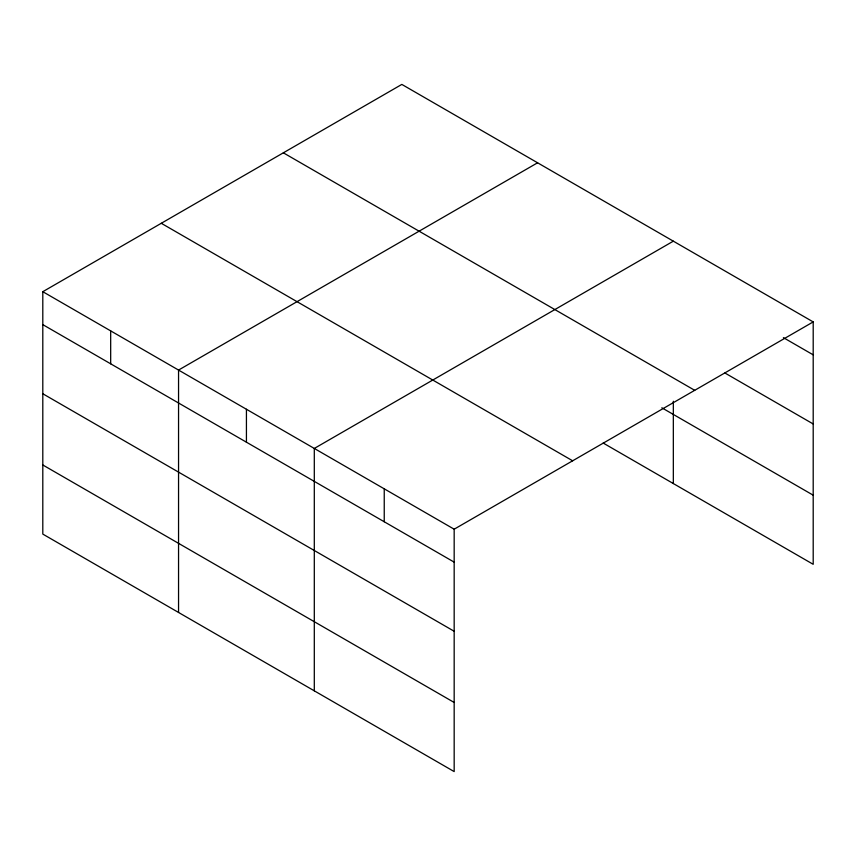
<?xml version="1.0" encoding="UTF-8"?>
<svg xmlns="http://www.w3.org/2000/svg" width="856" height="856" viewBox="0 0 856 856"><rect width="100%" height="100%" fill="white"/><g stroke="black" fill="none" stroke-linecap="round" stroke-linejoin="round"><path stroke-width="1.28" d="M603.159 443.034L813.2 564.307L813.2 321.91L401.828 84.412L42.8 291.693L42.8 534.091L454.172 771.588L454.172 529.201L42.8 291.693M537.579 162.79L178.551 370.07L178.551 612.457M673.33 241.167L314.302 448.448L314.302 690.835M454.172 529.201L813.2 321.91M783.39 337.639L813.2 354.844M724.925 373.002L813.2 423.966M283.347 152.817L694.719 390.315M661.827 407.788L813.2 495.185M161.281 223.288L572.653 460.796M42.8 324.627L454.172 562.135M42.8 393.749L454.172 631.257M42.8 464.969L454.172 702.466M673.33 401.239L673.33 483.554M384.237 488.819L384.237 521.753M246.432 409.264L246.432 442.188M110.681 330.887L110.681 363.821"/></g></svg>
